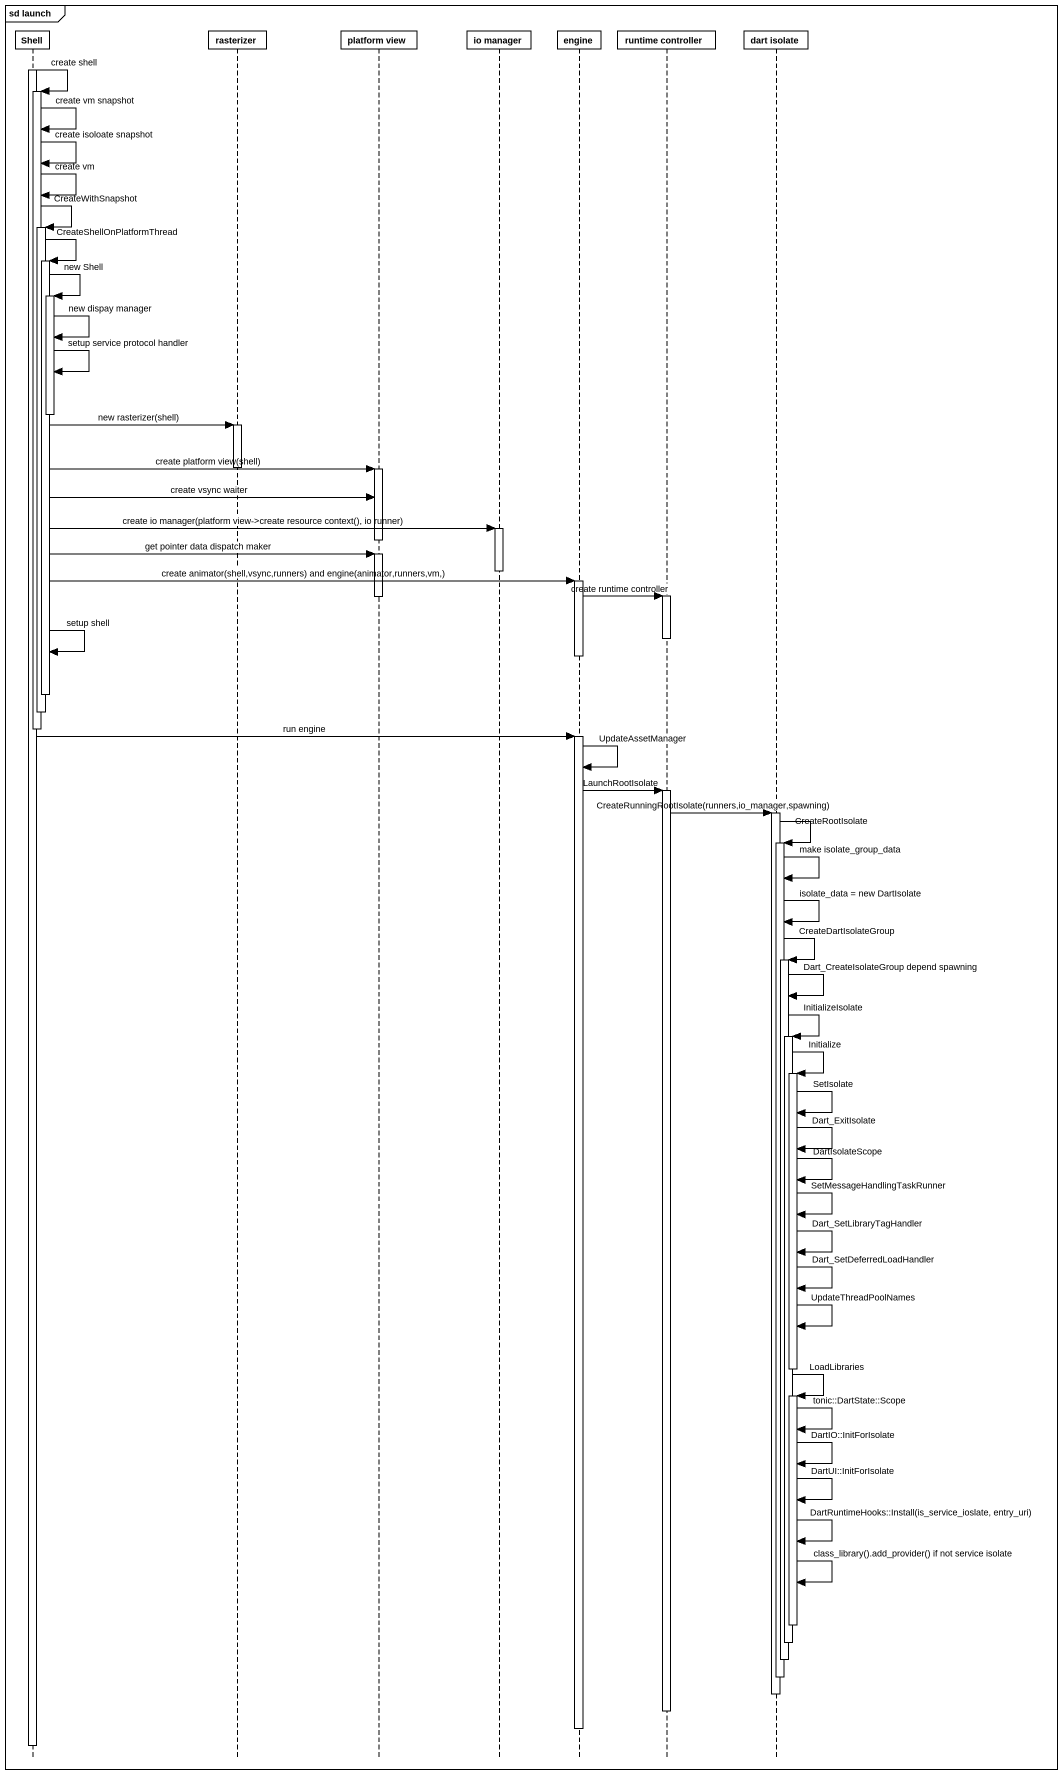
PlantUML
@startuml
mainframe sd launch
hide footbox
participant Shell
participant rasterizer
participant "platform view" as platform_view
participant "io manager" as io_manager
participant engine
participant "runtime controller" as runtime_controller
participant "dart isolate" as dart_isolate

activate Shell
Shell -> Shell : create shell
activate Shell
Shell -> Shell : create vm snapshot
Shell -> Shell : create isoloate snapshot
Shell -> Shell : create vm
Shell -> Shell : CreateWithSnapshot
activate Shell
Shell -> Shell : CreateShellOnPlatformThread
activate Shell
Shell -> Shell : new Shell
activate Shell
Shell -> Shell : new dispay manager
Shell -> Shell : setup service protocol handler
deactivate Shell
Shell -> rasterizer : new rasterizer(shell)
activate rasterizer
deactivate rasterizer
Shell -> platform_view : create platform view(shell)
activate platform_view
Shell -> platform_view : create vsync waiter
Shell -> io_manager : create io manager(platform view->create resource context(), io runner)
activate io_manager
deactivate platform_view
Shell -> platform_view : get pointer data dispatch maker
activate platform_view
deactivate io_manager
Shell -> engine : create animator(shell,vsync,runners) and engine(animator,runners,vm,)
activate engine
engine -> runtime_controller : create runtime controller
activate runtime_controller
deactivate platform_view
deactivate runtime_controller
Shell -> Shell : setup shell
deactivate engine
deactivate Shell
deactivate Shell
deactivate Shell
Shell -> engine : run engine
activate engine
engine -> engine : UpdateAssetManager
engine -> runtime_controller : LaunchRootIsolate
activate runtime_controller
runtime_controller -> dart_isolate : CreateRunningRootIsolate(runners,io_manager,spawning)
activate dart_isolate
dart_isolate -> dart_isolate : CreateRootIsolate
activate dart_isolate
dart_isolate -> dart_isolate : make isolate_group_data
dart_isolate -> dart_isolate : isolate_data = new DartIsolate
dart_isolate -> dart_isolate : CreateDartIsolateGroup
activate dart_isolate
dart_isolate -> dart_isolate : Dart_CreateIsolateGroup depend spawning
dart_isolate -> dart_isolate : InitializeIsolate
activate dart_isolate
dart_isolate -> dart_isolate : Initialize
activate dart_isolate
dart_isolate -> dart_isolate : SetIsolate
dart_isolate -> dart_isolate : Dart_ExitIsolate
dart_isolate -> dart_isolate : DartIsolateScope
dart_isolate -> dart_isolate : SetMessageHandlingTaskRunner
dart_isolate -> dart_isolate : Dart_SetLibraryTagHandler
dart_isolate -> dart_isolate : Dart_SetDeferredLoadHandler
dart_isolate -> dart_isolate : UpdateThreadPoolNames
deactivate dart_isolate
dart_isolate -> dart_isolate : LoadLibraries
activate dart_isolate
dart_isolate -> dart_isolate : tonic::DartState::Scope
dart_isolate -> dart_isolate : DartIO::InitForIsolate
dart_isolate -> dart_isolate : DartUI::InitForIsolate
dart_isolate -> dart_isolate : DartRuntimeHooks::Install(is_service_ioslate, entry_uri)
dart_isolate -> dart_isolate : class_library().add_provider() if not service isolate
deactivate dart_isolate
deactivate dart_isolate
deactivate dart_isolate
deactivate dart_isolate
deactivate dart_isolate
deactivate runtime_controller
deactivate engine
deactivate Shell
@enduml
